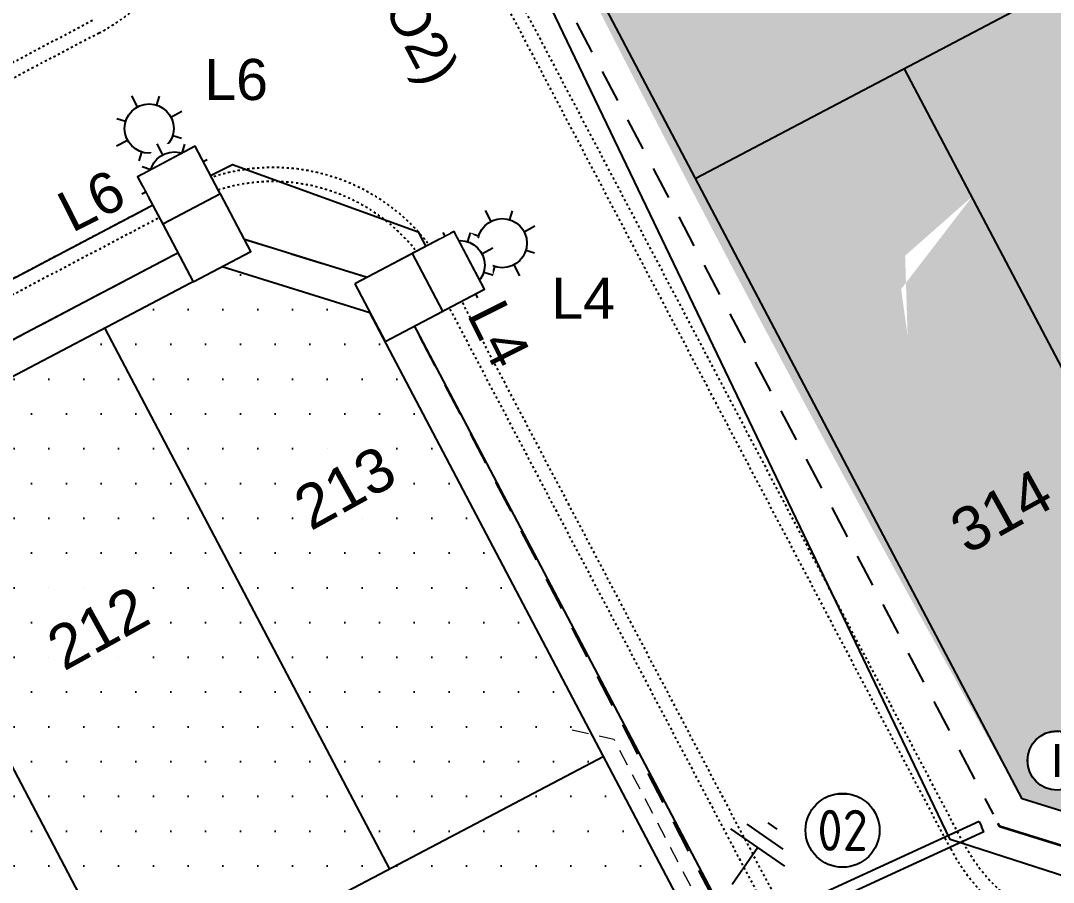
# Model space of a CAD drawing. Header units: metres. Extents: x 303431 to 305438, y 6269401 to 6270518.
# Drawn here: x 303916.06 to 303963.18, y 6269789.22 to 6269828.56 of the extents above; entities that cross this region are included whole.
import ezdxf
from ezdxf.enums import TextEntityAlignment as Align

# ---------------------------------------------------------------- set-up
doc = ezdxf.new("R2010")
doc.units = ezdxf.units.M
for name, pattern in [('Cable Exist UG', [8.2, 4, -1.2, 1.8, -1.2]), ('Dash', [5, 3, -2]), ('DOT', [0.25, 0, -0.25])]:
    doc.linetypes.add(name, pattern=pattern)
doc.layers.get('0').update_dxf_attribs({"color": 6})
for name, color, linetype in [('_User Duct ID', 3, 'Continuous'), ('Duct_SP_NEW', 2, 'Continuous'), ('Equip_SP_SL_NEW', 2, 'Continuous'), ('Mains_LV_NEW_T84', 2, 'Continuous'), ('Notes', 7, 'Continuous'), ('Notes_LV_MISC', 7, 'Continuous'), ('Notes_SL_MISC', 7, 'Continuous'), ('Notes_SP_NEW', 2, 'Continuous'), ('SupportsOH_SP_TR_HV_LV_SL_EXT', 7, 'Continuous'), ('SupportsUG_SP_LV_SL_NEW', 2, 'Continuous'), ('Trench_SP_NEW', 2, 'Continuous')]:
    doc.layers.add(name, color=color, linetype=linetype)
doc.layers.add('Cadastre Roads_SP_EXT', color=9, linetype='Continuous', lineweight=5)
doc.styles.add('ARIAL', font='arial.ttf', dxfattribs={"height": 2})
doc.styles.add('ieISOCP', font='isocp.shx')
doc.styles.add('POLE_LABEL', font='arial.ttf')
doc.styles.add('SL_LABEL', font='arial.ttf')
doc.styles.get("Standard").update_dxf_attribs({"font": 'arial.ttf'})
doc.linetypes.add('Cable 4', pattern='A,5.25,-0.1,["o",Standard,S=2,R=0,X=1.2,Y=-0.7],-4', length=9.35)
doc.linetypes.add('Cable New UG', pattern='A,7,-0.25,["x",Standard,S=2,R=0,X=0.2,Y=-0.8],-2.1', length=9.35)
doc.linetypes.add('IE Trench HV', pattern='A,7,-0.2,["/",Standard,S=3,R=0,X=0.6,Y=-1.4],-2.5', length=9.7)

# ---------------------------------------------------------------- blocks, each defined once
blk = doc.blocks.new('DUCT_INDICATOR')
at = {"flags": 1}
blk.add_attdef('Z', (0, 0), '', height=0.2, dxfattribs=at)
at = {"color": 7, "linetype": 'Cable Exist UG'}
blk.add_wipeout([(-0.507, 2.158), (-0.038, 2.222), (0.576, 2.175), (1.413, 1.692), (2.006, 1.018), (2.19, 0.012), (1.98, -1.069), (1.157, -1.93), (0.249, -2.174), (-0.433, -2.146), (-1.151, -1.856), (-1.682, -1.494), (-1.992, -0.81), (-2.186, 0.056), (-1.971, 1.086), (-1.068, 1.981), (-0.874, 2.073)], dxfattribs=at)
blk.add_circle((0, 0), 2.25)
blk.add_attdef('CODE', text='', height=1.8).set_placement((0, 0), align=Align.MIDDLE_CENTER)
blk = doc.blocks.new('*U78')
blk.add_line((0, 0), (0, 0))
for tag, p, flags in [('Z', (0, 0), 1), ('OPERATED_BY', (0, -9.607), 9)]:
    blk.add_attdef(tag, p, '', height=0.2, dxfattribs=dict(flags=flags))
at = {"style": 'SL_LABEL', "flags": 9}
blk.add_attdef('STREET_CODE', text='', height=0.2, dxfattribs=at).set_placement((0, -0.2), align=Align.MIDDLE_LEFT)
for tag, height, flags, p in [('CONSTRUCTED_VOLTAGE', 0.2, 9, (0, -0.4)), ('CONTROL_TYPE', 0.2, 9, (0, -0.6)), ('LANTERN_PURPOSE', 0.2, 9, (0, -0.8)), ('LANTERN_TYPE', 0.2, 9, (0, -1)), ('NO_PHASES', 0.2, 9, (0, -1.2)), ('OPERATING_VOLTAGE', 0.2, 9, (0, -1.4)), ('ORIENTATION', 0.2, 9, (0, -1.6)), ('OWNED_BY', 0.2, 9, (0, -1.8)), ('LNUMBER', 2.5, 8, (1.2, -2.8)), ('STATE', 0.2, 9, (0, -2)), ('CEXIST', 0.2, 9, (0, -2.4)), ('CNEW', 0.2, 9, (0, -2.6)), ('USAGE', 0.2, 9, (0, -2.2)), ('CNUMBER', 0.2, 9, (0, -2.8)), ('CREMOVE', 0.2, 9, (0, -3)), ('CREPLACE', 0.2, 9, (0, -3.2)), ('LKINGHEIGHT', 0.2, 9, (0, -3.4)), ('LBRACKET', 0.2, 9, (0, -3.6)), ('LBRACKETVOCAB', 0.2, 9, (0, -3.8)), ('LCATEGORY', 0.2, 9, (0, -4)), ('LCHARGE1', 0.2, 9, (0, -4.2)), ('LCHARGE1PERCENT', 0.2, 9, (0, -4.4)), ('LCHARGE2', 0.2, 9, (0, -4.6)), ('LCHARGE2PERCENT', 0.2, 9, (0, -4.8)), ('LCHARGE3', 0.2, 9, (0, -5)), ('LCHARGE3PERCENT', 0.2, 9, (0, -5.2)), ('LEXIST', 0.2, 9, (0, -5.4)), ('LLAMP', 0.2, 9, (0, -5.6)), ('LLAMPVOCAB', 0.2, 9, (0, -5.8)), ('LMAST', 0.2, 9, (0, -6)), ('LMASTVOCAB', 0.2, 9, (0, -6.2)), ('LNEW', 0.2, 9, (0, -6.4)), ('LANTNUMBER', 0.2, 9, (0, -6.6)), ('LOUTREACH', 0.2, 9, (0, -7)), ('LOUTREACHVOCAB', 0.2, 9, (0, -7.2)), ('LRATECODE', 0.2, 9, (0, -7.4)), ('LREMOVE', 0.2, 9, (0, -7.6)), ('LREPLACE', 0.2, 9, (0, -7.8)), ('LTYPE', 0.2, 9, (0, -8)), ('LTYPEVOCAB', 0.2, 9, (0, -8.2)), ('SUBURB', 0.2, 9, (0, -8.6)), ('STREETNAME', 0.2, 9, (0, -8.8)), ('LEGEND', 0.2, 9, (0, -8.4)), ('LOCATION', 0.2, 9, (0, -9)), ('NOTES', 0.2, 9, (0, -9.2)), ('MAINTAINED_BY', 0.2, 9, (0, -9.863))]:
    blk.add_attdef(tag, text='', height=height, dxfattribs=dict(flags=flags)).set_placement(p, align=Align.MIDDLE_LEFT)
blk.add_wipeout([(0, 6.468), (1.458, 5.676), (2.25, 4.218), (1.458, 2.759), (0, 1.865), (-1.459, 2.759), (-2.25, 4.218), (-1.459, 5.676)])
for p, q in [((0, 5.718), (0, 6.468)), ((-1.459, 5.676), (-1.061, 5.278)), ((1.458, 5.676), (1.06, 5.278)), ((-2.25, 4.218), (-1.5, 4.218)), ((1.5, 4.218), (2.25, 4.218)), ((-1.459, 2.759), (-1.061, 3.157)), ((1.458, 2.759), (1.06, 3.157)), ((0, 0), (0, 2.721))]:
    blk.add_line(p, q)
blk.add_circle((0, 4.218), 1.5)
at = {"style": 'SL_LABEL', "flags": 8}
blk.add_attdef('ASSET_NUM', text='', height=2.5, dxfattribs=at).set_placement((2, 2), align=Align.MIDDLE_LEFT)
blk = doc.blocks.new('COLUMN_NEW')
for tag, height, flags, p in [('ASSET_NUM', 2.5, 8, (2, 2)), ('STREETNAME', 0.2, 9, (1.5, -2)), ('LOCATION', 0.2, 9, (1.5, -2.2)), ('NOTES', 0.2, 9, (1.5, -2.4)), ('Z', 0.2, 1, (1.5, -2.8)), ('LABEL_ALIGNMENT', 0.2, 9, (1.5, -2.6))]:
    blk.add_attdef(tag, text='', height=height, dxfattribs=dict(flags=flags)).set_placement(p, align=Align.MIDDLE_LEFT)
blk.add_wipeout([(-1.485, -1.485), (1.485, -1.485), (1.485, 1.485), (-1.485, 1.485)])
at = {"lineweight": -3}
blk.add_lwpolyline([(-1.485, -1.485), (1.485, -1.485), (1.485, 1.485), (-1.485, 1.485)], close=True, dxfattribs=at)
at = {"style": 'POLE_LABEL', "flags": 9}
blk.add_attdef('STRUCTURE_PLANT_NUMBER', text='', height=0.2, dxfattribs=at).set_placement((1.5, 0.242), align=Align.MIDDLE_LEFT)
at = {"flags": 9}
for tag, p in [('STREET_CODE', (1.5, 0)), ('OWNED_BY', (1.5, -0.4)), ('COLUMN_TYPE', (1.5, -0.2)), ('OPERATED_BY', (1.5, -0.6)), ('STATE', (1.5, -1)), ('MAINTAINED_BY', (1.5, -0.8)), ('USAGE', (1.5, -1.2)), ('LEGEND', (1.5, -1.4)), ('SUBURB', (1.5, -1.8)), ('PARENT', (1.5, -1.6))]:
    blk.add_attdef(tag, text='', height=0.2, dxfattribs=at).set_placement(p, align=Align.MIDDLE_LEFT)
blk = doc.blocks.new('*U86')
blk.add_line((0, 0), (0, 0))
for tag, p, flags in [('Z', (0, 0), 1), ('OPERATED_BY', (0, -9.607), 9)]:
    blk.add_attdef(tag, p, '', height=0.2, dxfattribs=dict(flags=flags))
at = {"style": 'SL_LABEL', "flags": 9}
blk.add_attdef('STREET_CODE', text='', height=0.2, dxfattribs=at).set_placement((0, -0.2), align=Align.MIDDLE_LEFT)
for tag, height, flags, p in [('CONSTRUCTED_VOLTAGE', 0.2, 9, (0, -0.4)), ('CONTROL_TYPE', 0.2, 9, (0, -0.6)), ('LANTERN_PURPOSE', 0.2, 9, (0, -0.8)), ('LANTERN_TYPE', 0.2, 9, (0, -1)), ('NO_PHASES', 0.2, 9, (0, -1.2)), ('OPERATING_VOLTAGE', 0.2, 9, (0, -1.4)), ('ORIENTATION', 0.2, 9, (0, -1.6)), ('OWNED_BY', 0.2, 9, (0, -1.8)), ('LNUMBER', 2.5, 8, (1.2, -2.8)), ('STATE', 0.2, 9, (0, -2)), ('CEXIST', 0.2, 9, (0, -2.4)), ('CNEW', 0.2, 9, (0, -2.6)), ('USAGE', 0.2, 9, (0, -2.2)), ('CNUMBER', 0.2, 9, (0, -2.8)), ('CREMOVE', 0.2, 9, (0, -3)), ('CREPLACE', 0.2, 9, (0, -3.2)), ('LKINGHEIGHT', 0.2, 9, (0, -3.4)), ('LBRACKET', 0.2, 9, (0, -3.6)), ('LBRACKETVOCAB', 0.2, 9, (0, -3.8)), ('LCATEGORY', 0.2, 9, (0, -4)), ('LCHARGE1', 0.2, 9, (0, -4.2)), ('LCHARGE1PERCENT', 0.2, 9, (0, -4.4)), ('LCHARGE2', 0.2, 9, (0, -4.6)), ('LCHARGE2PERCENT', 0.2, 9, (0, -4.8)), ('LCHARGE3', 0.2, 9, (0, -5)), ('LCHARGE3PERCENT', 0.2, 9, (0, -5.2)), ('LEXIST', 0.2, 9, (0, -5.4)), ('LLAMP', 0.2, 9, (0, -5.6)), ('LLAMPVOCAB', 0.2, 9, (0, -5.8)), ('LMAST', 0.2, 9, (0, -6)), ('LMASTVOCAB', 0.2, 9, (0, -6.2)), ('LNEW', 0.2, 9, (0, -6.4)), ('LANTNUMBER', 0.2, 9, (0, -6.6)), ('LOUTREACH', 0.2, 9, (0, -7)), ('LOUTREACHVOCAB', 0.2, 9, (0, -7.2)), ('LRATECODE', 0.2, 9, (0, -7.4)), ('LREMOVE', 0.2, 9, (0, -7.6)), ('LREPLACE', 0.2, 9, (0, -7.8)), ('LTYPE', 0.2, 9, (0, -8)), ('LTYPEVOCAB', 0.2, 9, (0, -8.2)), ('SUBURB', 0.2, 9, (0, -8.6)), ('STREETNAME', 0.2, 9, (0, -8.8)), ('LEGEND', 0.2, 9, (0, -8.4)), ('LOCATION', 0.2, 9, (0, -9)), ('NOTES', 0.2, 9, (0, -9.2)), ('MAINTAINED_BY', 0.2, 9, (0, -9.863))]:
    blk.add_attdef(tag, text='', height=height, dxfattribs=dict(flags=flags)).set_placement(p, align=Align.MIDDLE_LEFT)
blk.add_wipeout([(0, 6.468), (1.458, 5.676), (2.25, 4.218), (1.458, 2.759), (0, 1.865), (-1.459, 2.759), (-2.25, 4.218), (-1.459, 5.676)])
for p, q in [((0, 5.718), (0, 6.468)), ((-1.459, 5.676), (-1.061, 5.278)), ((1.458, 5.676), (1.06, 5.278)), ((-2.25, 4.218), (-1.5, 4.218)), ((1.5, 4.218), (2.25, 4.218)), ((-1.459, 2.759), (-1.061, 3.157)), ((1.458, 2.759), (1.06, 3.157)), ((0, 0), (0, 2.721))]:
    blk.add_line(p, q)
blk.add_circle((0, 4.218), 1.5)
at = {"style": 'SL_LABEL', "flags": 8}
blk.add_attdef('ASSET_NUM', text='', height=2.5, dxfattribs=at).set_placement((2, 2), align=Align.MIDDLE_LEFT)
blk = doc.blocks.new('*U87')
blk.add_line((0, 0), (0, 0))
for tag, p, flags in [('Z', (0, 0), 1), ('OPERATED_BY', (0, -9.607), 9)]:
    blk.add_attdef(tag, p, '', height=0.2, dxfattribs=dict(flags=flags))
at = {"style": 'SL_LABEL', "flags": 9}
blk.add_attdef('STREET_CODE', text='', height=0.2, dxfattribs=at).set_placement((0, -0.2), align=Align.MIDDLE_LEFT)
for tag, height, flags, p in [('CONSTRUCTED_VOLTAGE', 0.2, 9, (0, -0.4)), ('CONTROL_TYPE', 0.2, 9, (0, -0.6)), ('LANTERN_PURPOSE', 0.2, 9, (0, -0.8)), ('LANTERN_TYPE', 0.2, 9, (0, -1)), ('NO_PHASES', 0.2, 9, (0, -1.2)), ('OPERATING_VOLTAGE', 0.2, 9, (0, -1.4)), ('ORIENTATION', 0.2, 9, (0, -1.6)), ('OWNED_BY', 0.2, 9, (0, -1.8)), ('LNUMBER', 2.5, 8, (1.2, -2.8)), ('STATE', 0.2, 9, (0, -2)), ('CEXIST', 0.2, 9, (0, -2.4)), ('CNEW', 0.2, 9, (0, -2.6)), ('USAGE', 0.2, 9, (0, -2.2)), ('CNUMBER', 0.2, 9, (0, -2.8)), ('CREMOVE', 0.2, 9, (0, -3)), ('CREPLACE', 0.2, 9, (0, -3.2)), ('LKINGHEIGHT', 0.2, 9, (0, -3.4)), ('LBRACKET', 0.2, 9, (0, -3.6)), ('LBRACKETVOCAB', 0.2, 9, (0, -3.8)), ('LCATEGORY', 0.2, 9, (0, -4)), ('LCHARGE1', 0.2, 9, (0, -4.2)), ('LCHARGE1PERCENT', 0.2, 9, (0, -4.4)), ('LCHARGE2', 0.2, 9, (0, -4.6)), ('LCHARGE2PERCENT', 0.2, 9, (0, -4.8)), ('LCHARGE3', 0.2, 9, (0, -5)), ('LCHARGE3PERCENT', 0.2, 9, (0, -5.2)), ('LEXIST', 0.2, 9, (0, -5.4)), ('LLAMP', 0.2, 9, (0, -5.6)), ('LLAMPVOCAB', 0.2, 9, (0, -5.8)), ('LMAST', 0.2, 9, (0, -6)), ('LMASTVOCAB', 0.2, 9, (0, -6.2)), ('LNEW', 0.2, 9, (0, -6.4)), ('LANTNUMBER', 0.2, 9, (0, -6.6)), ('LOUTREACH', 0.2, 9, (0, -7)), ('LOUTREACHVOCAB', 0.2, 9, (0, -7.2)), ('LRATECODE', 0.2, 9, (0, -7.4)), ('LREMOVE', 0.2, 9, (0, -7.6)), ('LREPLACE', 0.2, 9, (0, -7.8)), ('LTYPE', 0.2, 9, (0, -8)), ('LTYPEVOCAB', 0.2, 9, (0, -8.2)), ('SUBURB', 0.2, 9, (0, -8.6)), ('STREETNAME', 0.2, 9, (0, -8.8)), ('LEGEND', 0.2, 9, (0, -8.4)), ('LOCATION', 0.2, 9, (0, -9)), ('NOTES', 0.2, 9, (0, -9.2)), ('MAINTAINED_BY', 0.2, 9, (0, -9.863))]:
    blk.add_attdef(tag, text='', height=height, dxfattribs=dict(flags=flags)).set_placement(p, align=Align.MIDDLE_LEFT)
blk.add_wipeout([(0, 6.468), (1.458, 5.676), (2.25, 4.218), (1.458, 2.759), (0, 1.865), (-1.459, 2.759), (-2.25, 4.218), (-1.459, 5.676)])
for p, q in [((0, 5.718), (0, 6.468)), ((-1.459, 5.676), (-1.061, 5.278)), ((1.458, 5.676), (1.06, 5.278)), ((-2.25, 4.218), (-1.5, 4.218)), ((1.5, 4.218), (2.25, 4.218)), ((-1.459, 2.759), (-1.061, 3.157)), ((1.458, 2.759), (1.06, 3.157)), ((0, 0), (0, 2.721))]:
    blk.add_line(p, q)
blk.add_circle((0, 4.218), 1.5)
at = {"style": 'SL_LABEL', "flags": 8}
blk.add_attdef('ASSET_NUM', text='', height=2.5, dxfattribs=at).set_placement((2, 2), align=Align.MIDDLE_LEFT)
blk = doc.blocks.new('Earth')
for p, q in [((0, -2.044), (0, 0)), ((-1.5, -2.044), (1.5, -2.044)), ((-1, -2.644), (1, -2.644)), ((-0.25, -3.244), (0.25, -3.244))]:
    blk.add_line(p, q)

msp = doc.modelspace()

# ---------------------------------------------------------------- hatches: boundary and pattern name
at = {"layer": 'Notes', "linetype": 'Cable Exist UG'}
h = msp.add_hatch(dxfattribs=at)
h.set_pattern_fill('DOTS')
h.paths.add_polyline_path([(303919.89356, 6269814.51514), (303908.33379, 6269808.43289), (303921.3283, 6269783.73586), (303932.88806, 6269789.8181)])
h.paths.add_polyline_path([(303908.09861, 6269792.29159), (303913.05042, 6269795.03642), (303911.05231, 6269798.64109), (303906.10051, 6269795.89626)], flags=24)
h.paths.add_polyline_path([(303918.15412, 6269797.6564), (303923.10593, 6269800.40122), (303921.10782, 6269804.0059), (303916.15602, 6269801.26107)], flags=24)
h.paths.add_polyline_path([(303929.40478, 6269804.05815), (303934.35658, 6269806.80298), (303932.35848, 6269810.40766), (303927.40667, 6269807.66283)], flags=24)
h.paths.add_polyline_path([(303926.85293, 6269779.17253), (303931.80473, 6269781.91736), (303929.80663, 6269785.52204), (303924.85483, 6269782.77721)], flags=24)
h = msp.add_hatch(dxfattribs=at)
h.set_pattern_fill('DOTS')
h.paths.add_polyline_path([(303908.33379, 6269808.43289), (303898.06807, 6269803.03152), (303911.06257, 6269778.33448), (303921.3283, 6269783.73586)])
h.paths.add_polyline_path([(303898.36065, 6269787.49878), (303903.31245, 6269790.24361), (303901.31435, 6269793.84828), (303896.36255, 6269791.10345)], flags=24)
h.paths.add_polyline_path([(303908.09861, 6269792.29159), (303913.05042, 6269795.03642), (303911.05231, 6269798.64109), (303906.10051, 6269795.89626)], flags=24)
h.paths.add_polyline_path([(303918.15412, 6269797.6564), (303923.10593, 6269800.40122), (303921.10782, 6269804.0059), (303916.15602, 6269801.26107)], flags=24)
h = msp.add_hatch(dxfattribs=at)
h.set_pattern_fill('DOTS')
h.paths.add_polyline_path([(303942.66528, 6269794.96245), (303908.20465, 6269776.83077), (303913.04727, 6269767.62702), (303947.50789, 6269785.75869)])
h.paths.add_polyline_path([(303908.09861, 6269792.29159), (303913.05042, 6269795.03642), (303911.05231, 6269798.64109), (303906.10051, 6269795.89626)], flags=24)
h.paths.add_polyline_path([(303926.85293, 6269779.17253), (303931.80473, 6269781.91736), (303929.80663, 6269785.52204), (303924.85483, 6269782.77721)], flags=24)
h.paths.add_polyline_path([(303931.92368, 6269769.94435), (303936.87549, 6269772.68918), (303934.87738, 6269776.29385), (303929.92558, 6269773.54902)], flags=24)
h.paths.add_polyline_path([(303936.27632, 6269762.79496), (303941.22812, 6269765.53979), (303939.23002, 6269769.14447), (303934.27821, 6269766.39964)], flags=24)

# ---------------------------------------------------------------- linework, layer by layer
at = {"layer": 'Duct_SP_NEW'}
for p, q in [((303959.79268, 6269792.00604), (303950.02412, 6269787.51225)), ((303959.79268, 6269792.00604), (303959.90134, 6269791.76983)), ((303960.01, 6269791.53363), (303950.24144, 6269787.03984)), ((303960.01, 6269791.53363), (303959.90134, 6269791.76983))]:
    msp.add_line(p, q, dxfattribs=at)
at = {"layer": 'Notes'}
for points in [[(304013.46181, 6269856.39393), (303946.86029, 6269821.35112)], [(303925.2459, 6269817.3313), (303931.99896, 6269815.2346)], [(303942.66528, 6269794.96245), (303873.66225, 6269758.65606)], [(303968.5137, 6269790.93517), (303961.76064, 6269793.03187)]]:
    msp.add_lwpolyline(points, dxfattribs=at)
at = {"layer": 'Notes', "color": 254, "linetype": 'DOT', "ltscale": 0.5, "true_color": 0xd1d1d1, "flags": 128}
for points in [[(303919.63499, 6269827.99527, 0.02793995), (303920.49213, 6269828.50932, 0.02794023), (303921.28662, 6269829.11575, 0.02794023), (303922.00854, 6269829.80697, 0.00941838), (303922.23398, 6269830.05767, 0.01851697), (303922.64888, 6269830.57438, 0.02794023), (303923.19967, 6269831.40841, 0.02794023), (303923.65403, 6269832.29864, 0.02794023), (303924.00629, 6269833.23399, 0.00081881), (303924.01503, 6269833.26197, 0.02712079), (303924.25207, 6269834.20278, 0.02794023), (303924.3883, 6269835.19293, 0.02794023), (303924.41327, 6269836.1921, 0.02794023), (303924.32669, 6269837.18782, 0.02794023), (303924.12962, 6269838.16768, 0.02794023), (303923.82452, 6269839.11945, 0.02794023), (303923.41521, 6269840.03128, 0.00163484), (303923.38812, 6269840.08316, 0.00000251), (303923.38808, 6269840.08324)], [(303959.06403, 6269791.0484, 0.02793995), (303959.54133, 6269790.25256, 0.02794023), (303960.10438, 6269789.51488, 0.02794023), (303960.74618, 6269788.84459, 0.02794023), (303961.45872, 6269788.25003, 0.02794023), (303962.2331, 6269787.73863, 0.02794023), (303963.05968, 6269787.31676, 0.02794023), (303963.92813, 6269786.98969, 0.00082225), (303963.95422, 6269786.98154, 0.02711735), (303964.82765, 6269786.76148, 0.02794023), (303965.747, 6269786.635, 0.02794023), (303966.67472, 6269786.61181, 0.02794023), (303967.59923, 6269786.6922, 0.02794023), (303968.50903, 6269786.87518, 0.02794023), (303969.39274, 6269787.15846, 0.02794023), (303970.23936, 6269787.53851, 0.00164171), (303970.28774, 6269787.56376, 0.00000251), (303970.28781, 6269787.5638)], [(303958.49764, 6269790.75043, 0.02793995), (303959.0117, 6269789.89329, 0.02794023), (303959.61812, 6269789.0988, 0.02794023), (303960.30934, 6269788.37688, 0.02794023), (303961.07675, 6269787.73654, 0.02794023), (303961.91078, 6269787.18575, 0.02794023), (303962.80101, 6269786.73139, 0.02794023), (303963.73636, 6269786.37912, 0.00082222), (303963.76445, 6269786.37035, 0.02711739), (303964.70515, 6269786.13335, 0.02794023), (303965.6953, 6269785.99712, 0.02794023), (303966.69447, 6269785.97214, 0.02794023), (303967.69019, 6269786.05873, 0.02794023), (303968.67005, 6269786.2558, 0.02794023), (303969.62182, 6269786.5609, 0.02794023), (303970.53365, 6269786.97021, 0.00164164), (303970.58575, 6269786.99741, 0.00000251), (303970.58583, 6269786.99745)]]:
    msp.add_lwpolyline(points, format="xyb", dxfattribs=at)
msp.add_lwpolyline([(303919.33696, 6269828.56166), (303919.33695, 6269828.56166), (303918.452, 6269828.09603), (303917.56702, 6269827.6304), (303916.68205, 6269827.16476), (303915.79707, 6269826.69912), (303914.91209, 6269826.23349), (303914.02712, 6269825.76785), (303913.14214, 6269825.30221), (303912.25717, 6269824.83658), (303911.37219, 6269824.37094), (303910.48721, 6269823.90531), (303909.60224, 6269823.43967), (303908.71726, 6269822.97403), (303907.83228, 6269822.5084), (303906.94731, 6269822.04276), (303906.06233, 6269821.57712), (303905.17736, 6269821.11149), (303904.29238, 6269820.64585), (303903.4074, 6269820.18022), (303902.52243, 6269819.71458), (303901.63745, 6269819.24894), (303900.75247, 6269818.78331), (303899.8675, 6269818.31767), (303898.98252, 6269817.85203), (303898.09755, 6269817.3864), (303897.21257, 6269816.92076), (303896.32759, 6269816.45513), (303895.44262, 6269815.98949), (303894.55764, 6269815.52385), (303893.67266, 6269815.05822), (303892.78769, 6269814.59258), (303891.90271, 6269814.12695), (303891.01774, 6269813.66131), (303890.13276, 6269813.19567), (303889.24778, 6269812.73004), (303888.36281, 6269812.2644), (303887.47783, 6269811.79876), (303886.59285, 6269811.33313), (303885.72791, 6269810.87803), (303885.70788, 6269810.86749), (303884.8229, 6269810.40186), (303883.93793, 6269809.93622), (303883.05295, 6269809.47058), (303882.16797, 6269809.00495), (303881.283, 6269808.53931), (303880.39802, 6269808.07367), (303879.51305, 6269807.60804), (303878.62807, 6269807.1424), (303877.74309, 6269806.67677), (303876.85812, 6269806.21113), (303875.97314, 6269805.74549), (303875.08816, 6269805.27986), (303874.20319, 6269804.81422), (303873.31821, 6269804.34858), (303872.43324, 6269803.88295), (303871.54826, 6269803.41731), (303870.66328, 6269802.95168), (303869.77831, 6269802.48604), (303868.89333, 6269802.0204), (303868.00835, 6269801.55477), (303867.12338, 6269801.08913), (303866.2384, 6269800.6235), (303865.35343, 6269800.15786), (303864.46845, 6269799.69222), (303863.58347, 6269799.22659), (303862.6985, 6269798.76095), (303861.81352, 6269798.29531), (303860.92854, 6269797.82968), (303860.04357, 6269797.36404), (303859.17863, 6269796.90895), (303859.15859, 6269796.89841), (303859.11945, 6269796.87781), (303859.11937, 6269796.87777), (303859.04638, 6269796.83937)], dxfattribs=at)
at = {"layer": 'Trench_SP_NEW', "color": 10, "linetype": 'IE Trench HV', "lineweight": 35, "ltscale": 0.35, "flags": 128}
msp.add_lwpolyline([(303960.65052, 6269791.92035), (303960.72249, 6269791.78357), (303968.6623, 6269789.3184), (304028.81443, 6269820.93044)], dxfattribs=at)
at = {"layer": 'Trench_SP_NEW', "color": 200, "linetype": 'Dash', "lineweight": 9, "ltscale": 0.25, "flags": 128}
msp.add_lwpolyline([(303941.23114, 6269796.181), (303943.12459, 6269795.75547), (303948.16813, 6269786.11465)], dxfattribs=at)

# ---------------------------------------------------------------- block references
at = {"layer": 'Notes_LV_MISC', "rotation": 145.3742729978044}
msp.add_blockref('Earth', (303948.53161, 6269789.12842), dxfattribs=at)
at = {"layer": 'Notes_SL_MISC', "color": 2}
ref = msp.add_blockref('*U86', (303923.39996, 6269820.8395), dxfattribs=dict(at, xscale=0.7499999999999999, yscale=0.7499999999999999, zscale=0.7499999999999999, rotation=27.84165939193064))
ref.add_attrib('LNUMBER', 'L6', dxfattribs={"layer": '0', "height": 1.875}).set_placement((303924.43278, 6269825.8759), align=Align.MIDDLE_LEFT)
ref = msp.add_blockref('*U87', (303935.23459, 6269816.93006), dxfattribs=dict(at, xscale=0.7499999999999999, yscale=0.7499999999999999, zscale=0.7499999999999999, rotation=297.7513877114957))
ref.add_attrib('LNUMBER', 'L4', dxfattribs={"layer": '0', "height": 1.875}).set_placement((303940.26936, 6269815.88932), align=Align.MIDDLE_LEFT)

# ---------------------------------------------------------------- next in the draw order: hatches: boundary and pattern name
at = {"layer": 'Notes', "linetype": 'Cable Exist UG'}
h = msp.add_hatch(dxfattribs=at)
h.set_pattern_fill('DOTS')
h.paths.add_polyline_path([(303931.99896, 6269815.2346), (303925.2459, 6269817.3313), (303920.69004, 6269814.93421), (303933.68454, 6269790.23717), (303942.66528, 6269794.96245)])
h.paths.add_polyline_path([(303918.15412, 6269797.6564), (303923.10593, 6269800.40122), (303921.10782, 6269804.0059), (303916.15602, 6269801.26107)], flags=24)
h.paths.add_polyline_path([(303929.40478, 6269804.05815), (303934.35658, 6269806.80298), (303932.35848, 6269810.40766), (303927.40667, 6269807.66283)], flags=24)
h = msp.add_hatch(dxfattribs=at)
h.set_pattern_fill('DOTS')
h.paths.add_polyline_path([(303920.69004, 6269814.93421), (303919.89356, 6269814.51514), (303932.88806, 6269789.8181), (303933.68454, 6269790.23717)])
h.paths.add_polyline_path([(303918.15412, 6269797.6564), (303923.10593, 6269800.40122), (303921.10782, 6269804.0059), (303916.15602, 6269801.26107)], flags=24)
h.paths.add_polyline_path([(303929.40478, 6269804.05815), (303934.35658, 6269806.80298), (303932.35848, 6269810.40766), (303927.40667, 6269807.66283)], flags=24)

# ---------------------------------------------------------------- next in the draw order: linework, layer by layer
at = {"layer": 'Mains_LV_NEW_T84', "color": 170, "linetype": 'Cable New UG', "ltscale": 0.75, "flags": 128}
for points in [[(304000.35941, 6269847.5607), (303998.86928, 6269851.14852), (303988.23288, 6269846.04797), (303997.88459, 6269826.55381), (304023.80239, 6269838.96981), (304030.31048, 6269825.78332), (304029.89984, 6269818.40026), (303970.58029, 6269787.27017), (303958.47625, 6269791.18525), (303932.17505, 6269846.04321), (303926.18425, 6269858.74631), (303920.91203, 6269871.2624)], [(303896.63381, 6269803.97183), (303925.0973, 6269818.94808), (303933.03711, 6269816.48291), (303948.83536, 6269786.45715)]]:
    msp.add_lwpolyline(points, dxfattribs=at)
at = {"layer": 'Mains_LV_NEW_T84', "color": 150, "linetype": 'Cable 4', "ltscale": 0.5}
msp.add_lwpolyline([(303898.8868, 6269804.90404), (303900.1197, 6269808.57439), (303923.39996, 6269820.8395), (303925.73187, 6269821.99876), (303934.20102, 6269818.92191), (303935.23459, 6269816.93006)], dxfattribs=at)
at = {"layer": 'Notes', "color": 254, "linetype": 'DOT', "ltscale": 0.5, "true_color": 0xd1d1d1, "flags": 128}
for points in [[(303959.06403, 6269791.04841), (303958.59855, 6269791.93308), (303958.13292, 6269792.81806), (303957.66728, 6269793.70304), (303957.20165, 6269794.58801), (303956.73601, 6269795.47299), (303956.27037, 6269796.35796), (303955.80474, 6269797.24294), (303955.3391, 6269798.12792), (303954.87347, 6269799.01289), (303954.40783, 6269799.89787), (303953.94219, 6269800.78285), (303953.47656, 6269801.66782), (303953.01092, 6269802.5528), (303952.54529, 6269803.43778), (303952.07965, 6269804.32275), (303951.61401, 6269805.20773), (303951.14838, 6269806.0927), (303950.68274, 6269806.97768), (303950.21711, 6269807.86266), (303949.75147, 6269808.74763), (303949.28583, 6269809.63261), (303948.8202, 6269810.51759), (303948.35456, 6269811.40256), (303947.88893, 6269812.28754), (303947.42329, 6269813.17251), (303946.95765, 6269814.05749), (303946.49202, 6269814.94247), (303946.02638, 6269815.82744), (303945.56075, 6269816.71242), (303945.09511, 6269817.5974), (303944.62947, 6269818.48237), (303944.16384, 6269819.36735), (303943.6982, 6269820.25233), (303943.23257, 6269821.1373), (303943.22934, 6269821.14344), (303943.22929, 6269821.14353), (303942.76693, 6269822.02228), (303942.30129, 6269822.90725), (303941.83566, 6269823.79223), (303941.37002, 6269824.67721), (303940.90439, 6269825.56218), (303940.43875, 6269826.44716), (303939.97311, 6269827.33214), (303939.50748, 6269828.21711), (303939.04184, 6269829.10209), (303938.5762, 6269829.98706), (303938.11057, 6269830.87204), (303937.64493, 6269831.75702), (303937.1793, 6269832.64199), (303936.71366, 6269833.52697), (303936.24802, 6269834.41195), (303935.78239, 6269835.29692), (303935.31675, 6269836.1819), (303934.85112, 6269837.06688), (303934.38548, 6269837.95185), (303934.1192, 6269838.45794), (303933.91984, 6269838.83683), (303933.45421, 6269839.7218), (303932.98857, 6269840.60678), (303932.52294, 6269841.49176), (303932.0573, 6269842.37673), (303931.59166, 6269843.26171), (303931.12603, 6269844.14669), (303931.1228, 6269844.15282), (303931.12275, 6269844.15291), (303930.66039, 6269845.03166), (303930.19476, 6269845.91664), (303929.72912, 6269846.80161), (303929.63669, 6269846.97728), (303929.28035, 6269847.66006, -0.00208334), (303928.84216, 6269848.51525, -0.00208334), (303928.41112, 6269849.37406, -0.00208334), (303927.98724, 6269850.23643, -0.00208334), (303927.57057, 6269851.10231, -0.00208334), (303927.16113, 6269851.97163, -0.00208334), (303926.75895, 6269852.84432, -0.00208334), (303926.36405, 6269853.72035, -0.00208334), (303925.97646, 6269854.59963, -0.00208334), (303925.59622, 6269855.48211, -0.00099912), (303925.41648, 6269855.90644), (303925.21445, 6269856.38605), (303924.82625, 6269857.30762), (303924.43805, 6269858.2292), (303924.04985, 6269859.15077), (303923.66165, 6269860.07235), (303923.27345, 6269860.99392), (303922.88525, 6269861.9155), (303922.49705, 6269862.83707), (303922.10885, 6269863.75865), (303921.72065, 6269864.68023), (303921.49865, 6269865.20724), (303921.33245, 6269865.6018), (303920.94425, 6269866.52338), (303920.58335, 6269867.38013), (303920.55605, 6269867.44495), (303920.16785, 6269868.36653), (303919.77965, 6269869.2881), (303919.39145, 6269870.20968), (303919.00325, 6269871.13125), (303918.61505, 6269872.05283), (303918.42241, 6269872.51014), (303918.2182, 6269872.99212, 0.00208334), (303917.80683, 6269873.9463, 0.00208334), (303917.38752, 6269874.89702, 0.00208334), (303916.96031, 6269875.84422, 0.00208334), (303916.52522, 6269876.78782, 0.00208334), (303916.08228, 6269877.72776, 0.00208334), (303915.63153, 6269878.66398, 0.00208334), (303915.17299, 6269879.59641, 0.00208334), (303914.70669, 6269880.52499, 0.00193681), (303914.26626, 6269881.38475, 0.00014653), (303914.23267, 6269881.44965, 0.00149083), (303913.88874, 6269882.1089, 0.0005925), (303913.75097, 6269882.37033, 0.00149071), (303913.40159, 6269883.02663), (303913.40156, 6269883.02668)], [(303958.49764, 6269790.75042), (303958.03217, 6269791.63508), (303957.56653, 6269792.52005), (303957.1009, 6269793.40503), (303956.63526, 6269794.29), (303956.16963, 6269795.17498), (303955.70399, 6269796.05996), (303955.23835, 6269796.94493), (303954.77272, 6269797.82991), (303954.30708, 6269798.71489), (303953.84145, 6269799.59986), (303953.37581, 6269800.48484), (303952.91017, 6269801.36982), (303952.44454, 6269802.25479), (303951.9789, 6269803.13977), (303951.51327, 6269804.02474), (303951.04763, 6269804.90972), (303950.58199, 6269805.7947), (303950.11636, 6269806.67967), (303949.65072, 6269807.56465), (303949.18508, 6269808.44963), (303948.71945, 6269809.3346), (303948.25381, 6269810.21958), (303947.78818, 6269811.10456), (303947.32254, 6269811.98953), (303946.8569, 6269812.87451), (303946.39127, 6269813.75948), (303945.92563, 6269814.64446), (303945.46, 6269815.52944), (303944.99436, 6269816.41441), (303944.52872, 6269817.29939), (303944.06309, 6269818.18437), (303943.59745, 6269819.06934), (303943.13182, 6269819.95432), (303942.66618, 6269820.83929), (303942.66295, 6269820.84543), (303942.6629, 6269820.84552), (303942.20054, 6269821.72427), (303941.73491, 6269822.60925), (303941.26927, 6269823.49422), (303940.80364, 6269824.3792), (303940.338, 6269825.26418), (303939.87236, 6269826.14915), (303939.40673, 6269827.03413), (303938.94109, 6269827.91911), (303938.47546, 6269828.80408), (303938.00982, 6269829.68906), (303937.54418, 6269830.57403), (303937.07855, 6269831.45901), (303936.61291, 6269832.34399), (303936.14728, 6269833.22896), (303935.68164, 6269834.11394), (303935.216, 6269834.99892), (303934.75037, 6269835.88389), (303934.28473, 6269836.76887), (303933.8191, 6269837.65384), (303933.55281, 6269838.15993), (303933.35346, 6269838.53882), (303932.88782, 6269839.4238), (303932.42219, 6269840.30877), (303931.95655, 6269841.19375), (303931.49092, 6269842.07873), (303931.02528, 6269842.9637), (303930.55964, 6269843.84868), (303930.55641, 6269843.85482), (303930.55637, 6269843.85491), (303930.09401, 6269844.73366), (303929.62837, 6269845.61863), (303929.16274, 6269846.50361), (303929.07031, 6269846.67927), (303928.71199, 6269847.36584, -0.00208334), (303928.27137, 6269848.22578, -0.00208334), (303927.83793, 6269849.08936, -0.00208334), (303927.4117, 6269849.95652, -0.00208334), (303926.99272, 6269850.8272, -0.00208334), (303926.581, 6269851.70134, -0.00208334), (303926.17659, 6269852.57888, -0.00208334), (303925.7795, 6269853.45976, -0.00208334), (303925.38976, 6269854.34392, -0.00208334), (303925.00741, 6269855.2313, -0.00099912), (303924.82667, 6269855.65799), (303924.62464, 6269856.1376), (303924.23644, 6269857.05918), (303923.84824, 6269857.98075), (303923.46004, 6269858.90233), (303923.07184, 6269859.8239), (303922.68364, 6269860.74548), (303922.29544, 6269861.66705), (303921.90724, 6269862.58863), (303921.51904, 6269863.5102), (303921.13084, 6269864.43178), (303920.90884, 6269864.9588), (303920.74264, 6269865.35335), (303920.35444, 6269866.27493), (303919.99355, 6269867.13169), (303919.96624, 6269867.1965), (303919.57804, 6269868.11808), (303919.18984, 6269869.03965), (303918.80164, 6269869.96123), (303918.41344, 6269870.8828), (303918.02524, 6269871.80438), (303917.8326, 6269872.2617), (303917.62944, 6269872.7412, 0.00208334), (303917.22018, 6269873.69048, 0.00208334), (303916.80303, 6269874.63632, 0.00208334), (303916.37801, 6269875.57866, 0.00208334), (303915.94515, 6269876.51742, 0.00208334), (303915.50449, 6269877.45254, 0.00208334), (303915.05605, 6269878.38395, 0.00208334), (303914.59986, 6269879.31159, 0.00208334), (303914.13595, 6269880.23541, 0.00193681), (303913.69779, 6269881.09075, 0.00014653), (303913.66437, 6269881.15532, 0.00149083), (303913.32221, 6269881.81118, 0.0005925), (303913.18514, 6269882.07127, 0.00149071), (303912.83755, 6269882.7242), (303912.83752, 6269882.72426)], [(303935.49461, 6269817.07387, 0.02793995), (303934.98056, 6269817.93101, 0.02794023), (303934.37413, 6269818.7255, 0.02794023), (303933.68291, 6269819.44742, 0.02794023), (303932.9155, 6269820.08777, 0.02794023), (303932.08148, 6269820.63855, 0.02794023), (303931.19124, 6269821.09291, 0.02794023), (303930.2559, 6269821.44518, 0.00081882), (303930.22791, 6269821.45391, 0.02712079), (303929.28711, 6269821.69095, 0.02794023), (303928.29695, 6269821.82718, 0.02794023), (303927.29779, 6269821.85216, 0.02794023), (303926.30206, 6269821.76557, 0.02794023), (303925.3222, 6269821.5685, 0.02794023), (303924.37043, 6269821.2634, 0.02794023), (303923.45861, 6269820.85409, 0.00163484), (303923.40672, 6269820.82701, 0.00000251), (303923.40664, 6269820.82696)], [(303934.92821, 6269816.77587, 0.02793995), (303934.45091, 6269817.57172, 0.02794023), (303933.88786, 6269818.30939, 0.02794023), (303933.24606, 6269818.97969, 0.02794023), (303932.53352, 6269819.57424, 0.02794023), (303931.75914, 6269820.08565, 0.02794023), (303930.93257, 6269820.50751, 0.02794023), (303930.06411, 6269820.83459, 0.00081884), (303930.03812, 6269820.8427, 0.02712077), (303929.16459, 6269821.06279, 0.02794023), (303928.24524, 6269821.18928, 0.02794023), (303927.31753, 6269821.21247, 0.02794023), (303926.39301, 6269821.13207, 0.02794023), (303925.48321, 6269820.94909, 0.02794023), (303924.5995, 6269820.66581, 0.02794023), (303923.75288, 6269820.28577, 0.00163489), (303923.7047, 6269820.26062, 0.00000251), (303923.70463, 6269820.26058)]]:
    msp.add_lwpolyline(points, format="xyb", dxfattribs=at)
for points in [[(303919.63498, 6269827.99527), (303918.75001, 6269827.52963), (303917.86503, 6269827.064), (303916.98005, 6269826.59836), (303916.09508, 6269826.13272), (303915.2101, 6269825.66709), (303914.32512, 6269825.20145), (303913.44015, 6269824.73582), (303912.55517, 6269824.27018), (303911.67019, 6269823.80454), (303910.78522, 6269823.33891), (303909.90024, 6269822.87327), (303909.87785, 6269822.86149), (303909.01527, 6269822.40764), (303908.13029, 6269821.942), (303907.24531, 6269821.47636), (303906.36034, 6269821.01073), (303905.47536, 6269820.54509), (303904.59038, 6269820.07946), (303903.70541, 6269819.61382), (303902.82043, 6269819.14819), (303901.93545, 6269818.68255), (303901.05048, 6269818.21691), (303900.1655, 6269817.75128), (303899.28053, 6269817.28564), (303898.39555, 6269816.82001), (303897.51057, 6269816.35437), (303896.6256, 6269815.88873), (303895.74062, 6269815.4231), (303894.85564, 6269814.95746), (303893.97067, 6269814.49183), (303893.08569, 6269814.02619), (303892.20071, 6269813.56055), (303891.31574, 6269813.09492), (303890.43076, 6269812.62928), (303889.54579, 6269812.16365), (303888.66081, 6269811.69801), (303887.77583, 6269811.23237), (303886.89086, 6269810.76674), (303886.00588, 6269810.3011), (303885.1209, 6269809.83547), (303884.23593, 6269809.36983), (303883.35095, 6269808.90419), (303883.32856, 6269808.89241), (303882.46598, 6269808.43856), (303881.581, 6269807.97292), (303880.69602, 6269807.50729), (303879.81105, 6269807.04165), (303878.92607, 6269806.57601), (303878.04109, 6269806.11038), (303877.15612, 6269805.64474), (303876.27114, 6269805.17911), (303875.38616, 6269804.71347), (303874.50119, 6269804.24783), (303873.61621, 6269803.7822), (303872.73124, 6269803.31656), (303871.84626, 6269802.85093), (303870.96128, 6269802.38529), (303870.07631, 6269801.91965), (303869.19133, 6269801.45402), (303868.30635, 6269800.98838), (303867.42138, 6269800.52275), (303866.5364, 6269800.05711), (303865.65142, 6269799.59147), (303864.76645, 6269799.12584), (303863.88147, 6269798.6602), (303862.9965, 6269798.19457), (303862.11152, 6269797.72893), (303861.22654, 6269797.26329), (303860.34157, 6269796.79766), (303859.45659, 6269796.33202), (303859.29407, 6269796.24651), (303859.29398, 6269796.24647), (303859.21208, 6269796.20337)], [(303923.40663, 6269820.82696), (303922.52166, 6269820.36132), (303921.63668, 6269819.89569), (303920.7517, 6269819.43005), (303919.86673, 6269818.96442), (303918.98175, 6269818.49878), (303918.09678, 6269818.03314), (303917.2118, 6269817.56751), (303916.32682, 6269817.10187), (303915.44185, 6269816.63624), (303914.55687, 6269816.1706), (303913.67189, 6269815.70496), (303913.6495, 6269815.69318), (303912.78692, 6269815.23933), (303911.90194, 6269814.77369), (303911.01696, 6269814.30806), (303910.13199, 6269813.84242), (303909.24701, 6269813.37678), (303908.36204, 6269812.91115), (303907.47706, 6269812.44551), (303906.59208, 6269811.97988), (303905.70711, 6269811.51424), (303904.82213, 6269811.0486), (303903.93715, 6269810.58297), (303903.05218, 6269810.11733), (303902.1672, 6269809.6517), (303901.28222, 6269809.18606), (303900.39725, 6269808.72042), (303899.51227, 6269808.25479), (303898.6273, 6269807.78915), (303897.74232, 6269807.32352), (303896.85734, 6269806.85788), (303895.97237, 6269806.39224), (303895.08739, 6269805.92661), (303894.20241, 6269805.46097), (303893.31744, 6269804.99534), (303892.43246, 6269804.5297), (303891.54748, 6269804.06407), (303890.66251, 6269803.59843), (303889.77753, 6269803.13279), (303888.89256, 6269802.66716), (303888.00758, 6269802.20152), (303887.1226, 6269801.73589), (303887.10021, 6269801.7241), (303886.23763, 6269801.27025), (303885.35265, 6269800.80461), (303884.46767, 6269800.33898), (303883.5827, 6269799.87334), (303882.69772, 6269799.40771), (303881.81274, 6269798.94207), (303880.92777, 6269798.47643), (303880.04279, 6269798.0108), (303879.15782, 6269797.54516), (303878.27284, 6269797.07953), (303877.38786, 6269796.61389), (303876.50289, 6269796.14825), (303875.61791, 6269795.68262), (303874.73293, 6269795.21698), (303873.84796, 6269794.75135), (303872.96298, 6269794.28571), (303872.078, 6269793.82007), (303871.19303, 6269793.35444), (303870.30805, 6269792.8888), (303869.42308, 6269792.42317), (303868.5381, 6269791.95753), (303867.65312, 6269791.49189), (303866.76815, 6269791.02626), (303865.88317, 6269790.56062), (303864.99819, 6269790.09499), (303864.11322, 6269789.62935), (303863.22824, 6269789.16371), (303863.06572, 6269789.0782)], [(303923.70462, 6269820.26058), (303922.81967, 6269819.79495), (303921.93469, 6269819.32932), (303921.04971, 6269818.86368), (303920.16474, 6269818.39805), (303919.27976, 6269817.93241), (303918.39479, 6269817.46677), (303917.50981, 6269817.00114), (303916.62483, 6269816.5355), (303915.73986, 6269816.06986), (303914.85488, 6269815.60423), (303913.9699, 6269815.13859), (303913.08493, 6269814.67296), (303912.19995, 6269814.20732), (303911.31498, 6269813.74168), (303910.43, 6269813.27605), (303909.54502, 6269812.81041), (303908.66005, 6269812.34478), (303907.77507, 6269811.87914), (303906.89009, 6269811.4135), (303906.00512, 6269810.94787), (303905.12014, 6269810.48223), (303904.23517, 6269810.01659), (303903.35019, 6269809.55096), (303902.46521, 6269809.08532), (303901.58024, 6269808.61969), (303900.69526, 6269808.15405), (303899.81028, 6269807.68841), (303898.92531, 6269807.22278), (303898.04033, 6269806.75714), (303897.15536, 6269806.2915), (303896.27038, 6269805.82587), (303895.3854, 6269805.36023), (303894.50043, 6269804.8946), (303893.61545, 6269804.42896), (303892.73047, 6269803.96332), (303891.8455, 6269803.49769), (303890.96052, 6269803.03205), (303890.09558, 6269802.57696), (303890.07555, 6269802.56641), (303889.19057, 6269802.10078), (303888.30559, 6269801.63514), (303887.42062, 6269801.16951), (303886.53564, 6269800.70387), (303885.65067, 6269800.23823), (303884.76569, 6269799.7726), (303883.88071, 6269799.30696), (303882.99574, 6269798.84133), (303882.11076, 6269798.37569), (303881.22578, 6269797.91005), (303880.34081, 6269797.44442), (303879.45583, 6269796.97878), (303878.57086, 6269796.51314), (303877.68588, 6269796.04751), (303876.8009, 6269795.58187), (303875.91593, 6269795.11624), (303875.03095, 6269794.6506), (303874.14597, 6269794.18496), (303873.261, 6269793.71933), (303872.37602, 6269793.25369), (303871.49105, 6269792.78805), (303870.60607, 6269792.32242), (303869.72109, 6269791.85678), (303868.83612, 6269791.39115), (303867.95114, 6269790.92551), (303867.06616, 6269790.45987), (303866.18119, 6269789.99424), (303865.29621, 6269789.5286), (303864.41124, 6269789.06296), (303863.54629, 6269788.60787), (303863.52626, 6269788.59733), (303863.48712, 6269788.57674)], [(303957.64622, 6269774.97306), (303957.38276, 6269775.47378), (303956.91713, 6269776.35876), (303956.45149, 6269777.24373), (303955.98586, 6269778.12871), (303955.52022, 6269779.01369), (303955.05458, 6269779.89866), (303954.58895, 6269780.78364), (303954.12331, 6269781.66861), (303953.65768, 6269782.55359), (303953.19204, 6269783.43857), (303952.7264, 6269784.32354), (303952.26077, 6269785.20852), (303951.79513, 6269786.0935), (303951.3295, 6269786.97847), (303951.32938, 6269786.9787), (303951.32933, 6269786.97879), (303950.86386, 6269787.86345), (303950.39822, 6269788.74843), (303949.93259, 6269789.6334), (303949.46695, 6269790.51838), (303949.00132, 6269791.40335), (303948.53568, 6269792.28833), (303948.07004, 6269793.17331), (303947.60441, 6269794.05828), (303947.13877, 6269794.94326), (303946.67314, 6269795.82824), (303946.2075, 6269796.71321), (303945.74186, 6269797.59819), (303945.27623, 6269798.48317), (303944.81059, 6269799.36814), (303944.34496, 6269800.25312), (303943.87932, 6269801.13809), (303943.41368, 6269802.02307), (303942.94805, 6269802.90805), (303942.48241, 6269803.79302), (303942.01678, 6269804.678), (303941.55114, 6269805.56298), (303941.0855, 6269806.44795), (303940.61987, 6269807.33293), (303940.15423, 6269808.21791), (303939.6886, 6269809.10288), (303939.22296, 6269809.98786), (303938.75732, 6269810.87283), (303938.29169, 6269811.75781), (303937.82605, 6269812.64279), (303937.36042, 6269813.52776), (303936.89478, 6269814.41274), (303936.42914, 6269815.29772), (303935.96351, 6269816.18269), (303935.49787, 6269817.06767), (303935.49466, 6269817.07378)], [(303957.07984, 6269774.67503), (303956.81638, 6269775.17575), (303956.35074, 6269776.06072), (303955.88511, 6269776.9457), (303955.41947, 6269777.83068), (303954.95384, 6269778.71565), (303954.4882, 6269779.60063), (303954.02256, 6269780.48561), (303953.55693, 6269781.37058), (303953.09129, 6269782.25556), (303952.62566, 6269783.14054), (303952.16002, 6269784.02551), (303951.69438, 6269784.91049), (303951.22875, 6269785.79546), (303950.76311, 6269786.68044), (303950.763, 6269786.68066), (303950.76295, 6269786.68075), (303950.29748, 6269787.56542), (303949.83184, 6269788.45039), (303949.3662, 6269789.33537), (303948.90057, 6269790.22035), (303948.43493, 6269791.10532), (303947.9693, 6269791.9903), (303947.50366, 6269792.87527), (303947.03802, 6269793.76025), (303946.57239, 6269794.64523), (303946.10675, 6269795.5302), (303945.64112, 6269796.41518), (303945.17548, 6269797.30016), (303944.70984, 6269798.18513), (303944.24421, 6269799.07011), (303943.77857, 6269799.95509), (303943.31294, 6269800.84006), (303942.8473, 6269801.72504), (303942.38166, 6269802.61001), (303941.91603, 6269803.49499), (303941.45039, 6269804.37997), (303940.98476, 6269805.26494), (303940.51912, 6269806.14992), (303940.05348, 6269807.0349), (303939.58785, 6269807.91987), (303939.12221, 6269808.80485), (303938.65658, 6269809.68983), (303938.19094, 6269810.5748), (303937.7253, 6269811.45978), (303937.25967, 6269812.34475), (303936.79403, 6269813.22973), (303936.3284, 6269814.11471), (303935.86276, 6269814.99968), (303935.39712, 6269815.88466), (303934.93149, 6269816.76964), (303934.92826, 6269816.77577)]]:
    msp.add_lwpolyline(points, dxfattribs=at)
at = {"layer": 'Trench_SP_NEW', "color": 160, "linetype": 'Dash', "ltscale": 0.5, "flags": 128}
for points in [[(303920.91203, 6269871.2624), (303926.18425, 6269858.74631), (303932.18902, 6269846.01357), (303938.72318, 6269833.5949), (303945.53283, 6269820.65266), (303960.43021, 6269792.33906)], [(303877.22179, 6269748.77198), (303861.30653, 6269778.75706), (303863.76589, 6269786.67817), (303925.0973, 6269818.94808), (303933.03711, 6269816.48291), (303948.78832, 6269786.31087)]]:
    msp.add_lwpolyline(points, dxfattribs=at)

# ---------------------------------------------------------------- next in the draw order: texts
at = {"layer": 'Cadastre Roads_SP_EXT', "insert": (303926.85344, 6269841.4775), "char_height": 1.8, "attachment_point": 5, "rotation": 297.72875}
msp.add_mtext('PROPOSED ROAD (21-MCO2)', dxfattribs=at)

# ---------------------------------------------------------------- next in the draw order: block references
at = {"layer": 'Notes_SP_NEW', "color": 7, "lineweight": 15, "ltscale": 0.5}
ref = msp.add_blockref('DUCT_INDICATOR', (303953.56188, 6269791.5984), dxfattribs=dict(at, xscale=0.75, yscale=0.75))
ref.add_attrib('CODE', '02', dxfattribs={"color": 7, "height": 1.875, "style": 'ieISOCP'}).set_placement((303953.56188, 6269791.5984), align=Align.MIDDLE_CENTER)

# ---------------------------------------------------------------- next in the draw order: texts
at = {"layer": 'Notes', "char_height": 2, "attachment_point": 5, "rotation": 29, "style": 'ARIAL', "bg_fill": 3, "box_fill_scale": 1.1, "bg_fill_color": 256, "bg_fill_true_color": 13158600}
for s, insert, bg_fill_transparency in [('213', (303930.85334, 6269807.2375), 3940232), ('314', (303960.80263, 6269806.16139), 0), ('212', (303919.58514, 6269800.8463), 3940232)]:
    msp.add_mtext(s, dxfattribs=dict(at, insert=insert, bg_fill_transparency=bg_fill_transparency))

# ---------------------------------------------------------------- next in the draw order: hatches: boundary and pattern name
at = {"layer": 'Notes', "linetype": 'Cable Exist UG'}
h = msp.add_hatch(dxfattribs=at)
h.set_pattern_fill('DOTS')
h.set_pattern_definition([(0, (38.3763, 16.5326), (0.79375, 1.5875), [0, -1.5875])])
edge = h.paths.add_edge_path()
edge.add_arc((304011.42744, 6269890.33301), 24.92791, 214.112996, 257.115665, ccw=False)
edge.add_arc((304014.82129, 6269888.66813), 27.00423, 172.479027, 207.132706, ccw=False)
edge.add_line((303988.04937, 6269892.20269), (303984.31092, 6269906.16896))
edge.add_line((303984.31092, 6269906.16896), (303978.69775, 6269916.5003))
edge.add_line((303978.69775, 6269916.5003), (303916.62381, 6269884.01824))
edge.add_arc((304797.23127, 6270264.18401), 959.16396, 203.35027012, 209.42022479)
edge.add_line((303961.76064, 6269793.03187), (303968.5137, 6269790.93517))
edge.add_line((303968.5137, 6269790.93517), (304027.58935, 6269822.0182))
edge.add_line((304027.58935, 6269822.0182), (304029.60457, 6269828.50884))
edge.add_line((304029.60457, 6269828.50884), (304011.20331, 6269860.29528))
edge.add_arc((303997.13225, 6269852.56128), 16.05645, 28.794896, 57.035268)
h.paths.add_polyline_path([(303956.53046, 6269814.18899), (303956.41621, 6269817.82943), (303959.48416, 6269820.5385), (303956.2332, 6269816.30512)], flags=16)
h.paths.add_polyline_path([(303967.78112, 6269820.59075), (303967.7572, 6269824.05008), (303970.73481, 6269826.94025), (303968.47254, 6269822.69051)], flags=16)

# ---------------------------------------------------------------- next in the draw order: linework, layer by layer
at = {"layer": 'Notes'}
for p, q in [((303961.76064, 6269793.03187), (303932.53899, 6269848.56983)), ((303956.37379, 6269826.3567), (303973.60232, 6269793.61258)), ((303956.21529, 6269769.20964), (303931.99896, 6269815.2346)), ((303919.89356, 6269814.51514), (303932.88806, 6269789.8181)), ((303908.33379, 6269808.43289), (303921.3283, 6269783.73586))]:
    msp.add_line(p, q, dxfattribs=at)
msp.add_lwpolyline([(303925.2459, 6269817.3313), (303865.0142, 6269785.64001)], dxfattribs=at)

# ---------------------------------------------------------------- next in the draw order: block references
at = {"layer": '_User Duct ID'}
ref = msp.add_blockref('DUCT_INDICATOR', (303963.35081, 6269794.78528), dxfattribs=dict(at, xscale=0.6, yscale=0.6, zscale=0.8, rotation=180))
ref.add_attrib('CODE', 'I', dxfattribs={"layer": '0', "height": 1.5, "rotation": 180, "text_generation_flag": 6}).set_placement((303963.35081, 6269794.78528), align=Align.MIDDLE_CENTER)
at = {"layer": 'Equip_SP_SL_NEW', "linetype": 'Continuous'}
ref = msp.add_blockref('*U78', (303924.55236, 6269818.6444), dxfattribs=dict(at, xscale=0.7500000000000002, yscale=0.7500000000000002, zscale=0.7500000000000002, rotation=27.84166407969961))
ref.add_attrib('ASSET_NUM', 'L6', dxfattribs={"layer": 'SupportsOH_SP_TR_HV_LV_SL_EXT', "height": 1.875, "rotation": 206.705299, "style": 'SL_LABEL', "text_generation_flag": 6}).set_placement((303917.97526, 6269819.69212), align=Align.MIDDLE_LEFT)
ref = msp.add_blockref('*U78', (303933.31315, 6269815.92607), dxfattribs=dict(at, xscale=0.7500000000000001, yscale=0.7500000000000001, zscale=0.7500000000000001, rotation=297.7513877142176))
ref.add_attrib('ASSET_NUM', 'L4', dxfattribs={"layer": 'SupportsOH_SP_TR_HV_LV_SL_EXT', "height": 1.875, "rotation": 116.615022, "style": 'SL_LABEL', "text_generation_flag": 6}).set_placement((303937.23655, 6269815.56947), align=Align.MIDDLE_LEFT)

# ---------------------------------------------------------------- next in the draw order: block references
at = {"layer": 'Notes_SL_MISC', "color": 2}
for p, rotation in [((303923.40379, 6269820.81902), 27.84165939193064), ((303935.21411, 6269816.92627), 297.7513877114957)]:
    msp.add_blockref('COLUMN_NEW', p, dxfattribs=dict(at, rotation=rotation))

# ---------------------------------------------------------------- next in the draw order: block references
at = {"layer": 'SupportsUG_SP_LV_SL_NEW'}
for p, rotation in [((303924.55236, 6269818.6444), 27.84166407969968), ((303933.31315, 6269815.92607), 297.7513877142177)]:
    msp.add_blockref('COLUMN_NEW', p, dxfattribs=dict(at, rotation=rotation))

doc.saveas('drawing.dxf')
